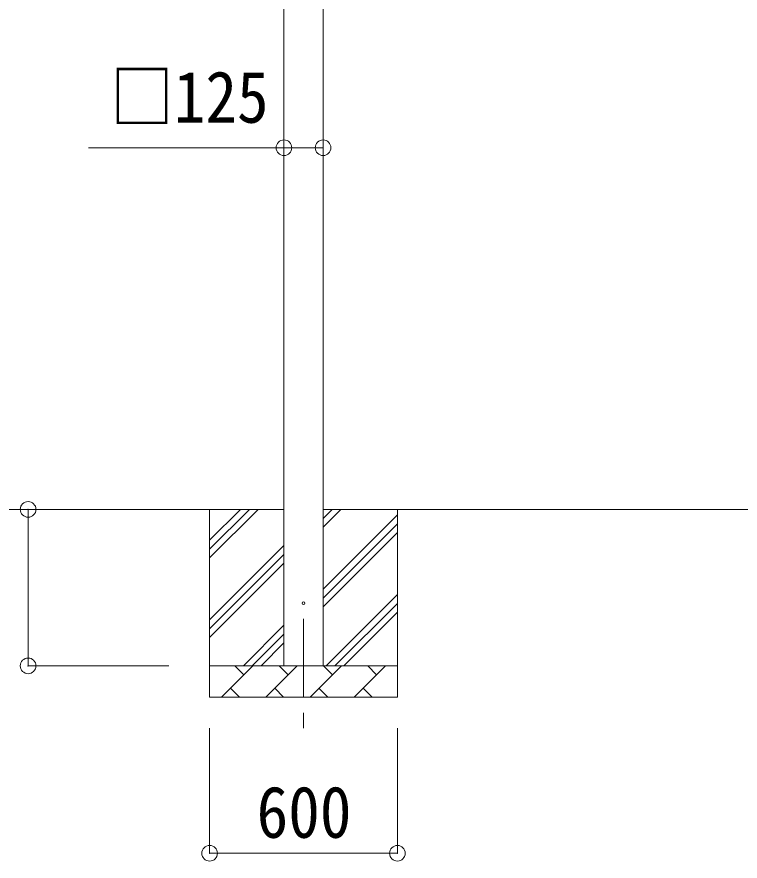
# Model space of a CAD drawing. Units: millimetres at full size, sheet at 1:50. Extents: x -14053 to 14053, y -9700 to 9700.
# Drawn here: x -9434 to -7124, y -6724 to -4027 of the extents above; entities that cross this region are included whole.
import ezdxf
from ezdxf.enums import TextEntityAlignment as Align

# ---------------------------------------------------------------- set-up
doc = ezdxf.new("R2010")
doc.units = ezdxf.units.MM
doc.header["$LTSCALE"] = 50
doc.header["$PDMODE"] = 32
doc.header["$PDSIZE"] = 50
doc.linetypes.add('CHAIN1', pattern=[8, 5, -1, 1, -1])
for name, color, linetype, lineweight in [('0-1_Defpoints', 7, 'CHAIN1', 9), ('0-2_TEXT1', 4, 'Continuous', 9), ('0-3_SHAPE', 7, 'Continuous', 9), ('0-8_TABLE1', 6, 'Continuous', 9)]:
    doc.layers.add(name, color=color, linetype=linetype, lineweight=lineweight)
doc.styles.add('ＭＳ ゴシック', font='')
doc.styles.get('ＭＳ ゴシック').set_extended_font_data('MS Gothic')

msp = doc.modelspace()

# ---------------------------------------------------------------- linework, layer by layer
at = {"layer": '0-1_Defpoints'}
msp.add_line((-8518.4, -5950.37), (-8518.4, -6299.37), dxfattribs=at)
at = {"layer": '0-2_TEXT1'}
for p, q in [((-8580.9, -6100.37), (-8580.9, -2600.37)), ((-8455.9, -2600.37), (-8455.9, -6100.37))]:
    msp.add_line(p, q, dxfattribs=at)
msp.add_circle((-8518.4, -5900.37), 4.5, dxfattribs=at)
at = {"layer": '0-3_SHAPE'}
for p, q in [((-8580.9, -5600.37), (-10217.1, -5600.37)), ((-8818.4, -5600.37), (-8818.4, -6200.37)), ((-8818.4, -5698.85), (-8719.92, -5600.37)), ((-8818.4, -5755.42), (-8663.35, -5600.37)), ((-8818.4, -5727.14), (-8691.63, -5600.37)), ((-5707.9, -5600.37), (-8455.9, -5600.37)), ((-8455.9, -5657.48), (-8398.79, -5600.37)), ((-8455.9, -5629.2), (-8427.08, -5600.37)), ((-8218.4, -5600.37), (-8218.4, -6200.37)), ((-8455.9, -5855.47), (-8218.4, -5617.97)), ((-8455.9, -5883.76), (-8218.4, -5646.26)), ((-8455.9, -5912.04), (-8218.4, -5674.54)), ((-8818.4, -5953.41), (-8580.9, -5715.91)), ((-8818.4, -5981.7), (-8580.9, -5744.2)), ((-8818.4, -6009.98), (-8580.9, -5772.48)), ((-8446.24, -6100.37), (-8218.4, -5872.53)), ((-8417.96, -6100.37), (-8218.4, -5900.81)), ((-8389.67, -6100.37), (-8218.4, -5929.1)), ((-8710.8, -6100.37), (-8580.9, -5970.47)), ((-8682.52, -6100.37), (-8580.9, -5998.76)), ((-8654.23, -6100.37), (-8580.9, -6027.04)), ((-8818.4, -6100.37), (-8218.4, -6100.37)), ((-8780.53, -6200.37), (-8680.53, -6100.37)), ((-8709.09, -6128.93), (-8737.64, -6100.37)), ((-8639.11, -6200.37), (-8539.11, -6100.37)), ((-8567.66, -6128.93), (-8596.22, -6100.37)), ((-8497.69, -6200.37), (-8397.69, -6100.37)), ((-8426.24, -6128.93), (-8454.8, -6100.37)), ((-8356.27, -6200.37), (-8256.27, -6100.37)), ((-8284.82, -6128.93), (-8313.37, -6100.37)), ((-8751.98, -6171.82), (-8723.43, -6200.37)), ((-8610.56, -6171.82), (-8582, -6200.37)), ((-8469.14, -6171.82), (-8440.58, -6200.37)), ((-8327.71, -6171.82), (-8299.16, -6200.37)), ((-8218.4, -6200.37), (-8818.4, -6200.37))]:
    msp.add_line(p, q, dxfattribs=at)
at = {"layer": '0-8_TABLE1'}
for p, q in [((-9398.4, -5600.37), (-8948.4, -5600.37)), ((-9398.4, -6100.37), (-9398.4, -5600.37)), ((-9398.4, -6100.37), (-8948.4, -6100.37)), ((-8818.4, -6699.37), (-8818.4, -6299.37)), ((-8218.4, -6699.37), (-8218.4, -6299.37)), ((-8818.4, -6699.37), (-8218.4, -6699.37))]:
    msp.add_line(p, q, dxfattribs=at)
msp.add_lwpolyline([(-8455.9, -4444.7), (-8580.9, -4444.7), (-9205.47, -4444.7)], dxfattribs=at)
for p in [(-8580.9, -4444.7), (-8455.9, -4444.7), (-9398.4, -5600.37), (-9398.4, -6100.37), (-8818.4, -6699.37), (-8218.4, -6699.37)]:
    msp.add_point(p, dxfattribs=at)

# ---------------------------------------------------------------- texts
at = {"layer": '0-8_TABLE1', "color": 7, "style": 'ＭＳ ゴシック', "width": 0.9}
for s, p in [('□125', (-9135.73, -4414.34)), ('600', (-8668.4, -6699.37))]:
    msp.add_text(s, height=165, dxfattribs=at).set_placement(p, align=Align.BOTTOM_LEFT)

doc.saveas('drawing.dxf')
